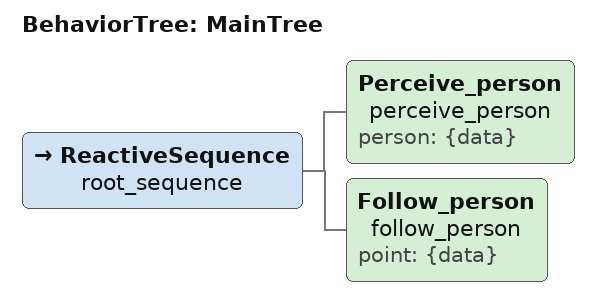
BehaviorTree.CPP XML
<root main_tree_to_execute = "MainTree" >
     <BehaviorTree ID="MainTree">
        <ReactiveSequence name="root_sequence">
            <Perceive_person   name="perceive_person" person="{data}"/>
            <Follow_person   name="follow_person" point="{data}"/>
        </ReactiveSequence>
     </BehaviorTree>
 </root>
